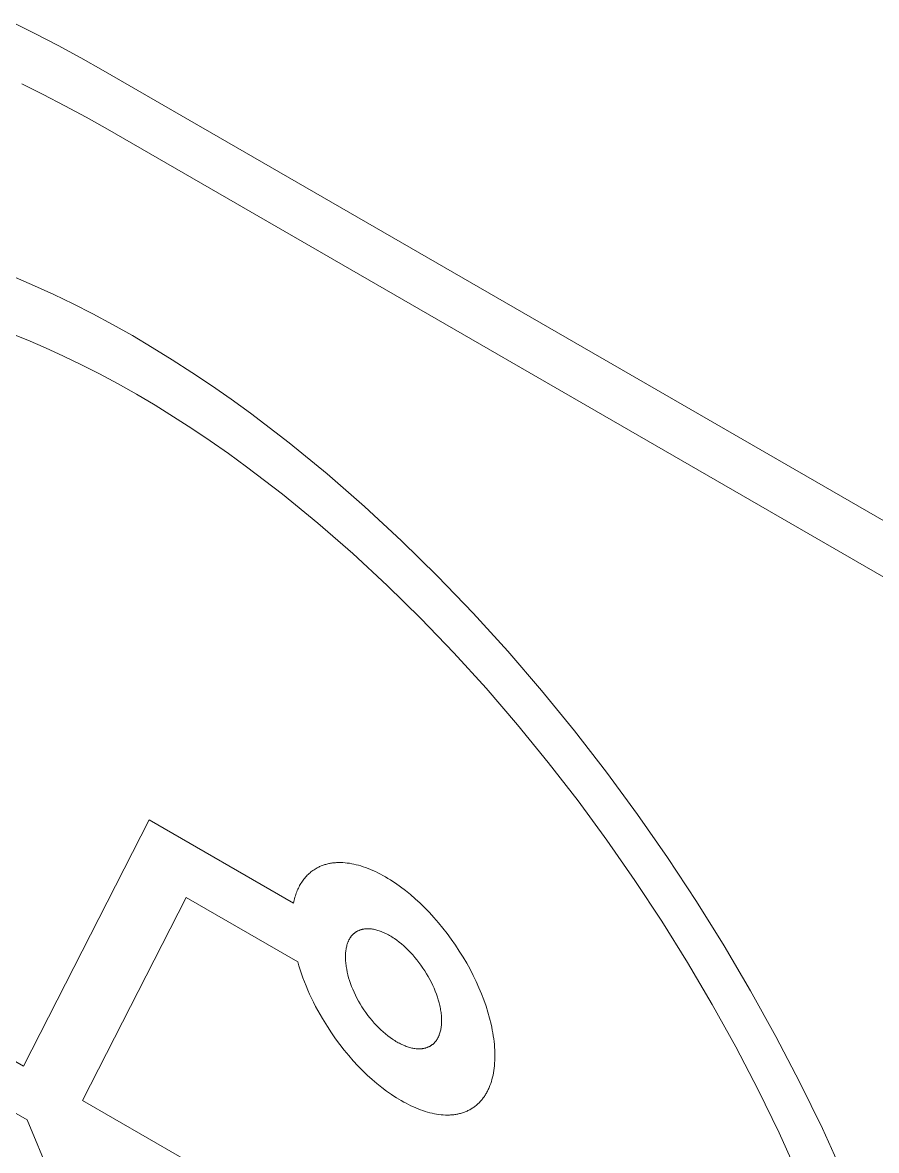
# Model space of a CAD drawing. Header units: inches. Extents: x -8 to 201, y -1 to 136.
# Drawn here: x 159.428 to 159.947, y 62.655 to 63.342 of the extents above; entities that cross this region are included whole.
import ezdxf

# ---------------------------------------------------------------- set-up
doc = ezdxf.new("R2010")
doc.units = ezdxf.units.IN
doc.layers.add('ZANO_R', color=7, linetype='Continuous', lineweight=0)

msp = doc.modelspace()

# ---------------------------------------------------------------- linework, layer by layer
at = {"layer": 'ZANO_R'}
for p, q in [((159.43593, 63.33484), (159.42205, 63.34169)), ((159.44973, 63.32769), (159.43593, 63.33484)), ((159.46346, 63.32025), (159.44973, 63.32769)), ((159.47709, 63.31254), (159.46346, 63.32025)), ((162.42298, 61.61173), (159.47709, 63.31254)), ((159.42749, 63.30436), (159.44063, 63.29787)), ((159.44063, 63.29787), (159.45371, 63.2911)), ((159.45371, 63.2911), (159.46671, 63.28405)), ((159.46671, 63.28405), (159.47963, 63.27675)), ((159.47963, 63.27675), (162.42552, 61.57594)), ((159.4353, 63.18151), (159.42373, 63.18645)), ((159.44699, 63.1762), (159.4353, 63.18151)), ((159.45879, 63.17051), (159.44699, 63.1762)), ((159.47069, 63.16444), (159.45879, 63.17051)), ((159.48269, 63.158), (159.47069, 63.16444)), ((159.49479, 63.15118), (159.48269, 63.158)), ((159.42047, 63.15259), (159.43114, 63.14833)), ((159.50692, 63.14401), (159.49479, 63.15118)), ((159.43114, 63.14833), (159.44192, 63.14373)), ((159.44192, 63.14373), (159.45281, 63.13878)), ((159.519, 63.13655), (159.50692, 63.14401)), ((159.45281, 63.13878), (159.46379, 63.13348)), ((159.53102, 63.1288), (159.519, 63.13655)), ((159.46379, 63.13348), (159.47488, 63.12783)), ((159.54298, 63.12077), (159.53102, 63.1288)), ((159.47488, 63.12783), (159.48606, 63.12183)), ((159.48606, 63.12183), (159.49733, 63.11548)), ((159.49733, 63.11548), (159.50862, 63.1088)), ((159.55488, 63.11247), (159.54298, 63.12077)), ((159.50862, 63.1088), (159.51987, 63.10186)), ((159.56672, 63.1039), (159.55488, 63.11247)), ((159.51987, 63.10186), (159.53106, 63.09464)), ((159.59017, 63.08596), (159.56672, 63.1039)), ((159.53106, 63.09464), (159.54221, 63.08716)), ((159.54221, 63.08716), (159.55329, 63.07943)), ((159.61331, 63.06703), (159.59017, 63.08596)), ((159.55329, 63.07943), (159.56431, 63.07144)), ((159.56431, 63.07144), (159.58615, 63.05474)), ((159.6361, 63.04714), (159.61331, 63.06703)), ((159.58615, 63.05474), (159.6077, 63.03711)), ((159.65851, 63.02635), (159.6361, 63.04714)), ((159.6077, 63.03711), (159.62893, 63.01859)), ((159.68051, 63.00471), (159.65851, 63.02635)), ((159.62893, 63.01859), (159.6498, 62.99923)), ((159.6498, 62.99923), (159.67029, 62.97907)), ((159.70207, 62.98227), (159.68051, 63.00471)), ((159.67029, 62.97907), (159.69037, 62.95817)), ((159.72316, 62.95907), (159.70207, 62.98227)), ((159.69037, 62.95817), (159.71, 62.93657)), ((159.74373, 62.93517), (159.72316, 62.95907)), ((159.71, 62.93657), (159.72917, 62.91431)), ((159.76377, 62.91063), (159.74373, 62.93517)), ((159.72917, 62.91431), (159.74783, 62.89145)), ((159.78323, 62.88547), (159.76377, 62.91063)), ((159.74783, 62.89145), (159.76596, 62.86802)), ((159.80209, 62.85977), (159.78323, 62.88547)), ((159.76596, 62.86802), (159.78352, 62.84408)), ((159.50504, 62.85658), (159.42851, 62.70654)), ((159.59284, 62.80588), (159.50504, 62.85658)), ((159.82032, 62.83357), (159.80209, 62.85977)), ((159.78352, 62.84408), (159.8005, 62.81968)), ((159.83788, 62.80691), (159.82032, 62.83357)), ((159.60595, 62.8266), (159.6053, 62.82619)), ((159.60661, 62.82699), (159.60595, 62.8266)), ((159.60712, 62.82727), (159.60661, 62.82699)), ((159.60763, 62.82754), (159.60712, 62.82727)), ((159.60814, 62.8278), (159.60763, 62.82754)), ((159.60867, 62.82805), (159.60814, 62.8278)), ((159.6092, 62.82828), (159.60867, 62.82805)), ((159.60973, 62.82851), (159.6092, 62.82828)), ((159.61027, 62.82872), (159.60973, 62.82851)), ((159.61082, 62.82892), (159.61027, 62.82872)), ((159.61137, 62.82911), (159.61082, 62.82892)), ((159.61193, 62.82928), (159.61137, 62.82911)), ((159.61249, 62.82945), (159.61193, 62.82928)), ((159.61306, 62.8296), (159.61249, 62.82945)), ((159.61364, 62.82975), (159.61306, 62.8296)), ((159.61422, 62.82988), (159.61364, 62.82975)), ((159.6148, 62.83), (159.61422, 62.82988)), ((159.61539, 62.83011), (159.6148, 62.83)), ((159.61599, 62.8302), (159.61539, 62.83011)), ((159.61659, 62.83029), (159.61599, 62.8302)), ((159.6172, 62.83036), (159.61659, 62.83029)), ((159.61781, 62.83042), (159.6172, 62.83036)), ((159.61842, 62.83047), (159.61781, 62.83042)), ((159.61905, 62.83051), (159.61842, 62.83047)), ((159.61967, 62.83054), (159.61905, 62.83051)), ((159.6203, 62.83055), (159.61967, 62.83054)), ((159.62094, 62.83056), (159.6203, 62.83055)), ((159.62158, 62.83055), (159.62094, 62.83056)), ((159.62222, 62.83053), (159.62158, 62.83055)), ((159.62287, 62.8305), (159.62222, 62.83053)), ((159.62418, 62.8304), (159.62287, 62.8305)), ((159.62551, 62.83026), (159.62418, 62.8304)), ((159.62686, 62.83007), (159.62551, 62.83026)), ((159.62822, 62.82984), (159.62686, 62.83007)), ((159.6296, 62.82956), (159.62822, 62.82984)), ((159.63099, 62.82924), (159.6296, 62.82956)), ((159.6324, 62.82887), (159.63099, 62.82924)), ((159.63382, 62.82845), (159.6324, 62.82887)), ((159.63525, 62.82799), (159.63382, 62.82845)), ((159.6367, 62.82748), (159.63525, 62.82799)), ((159.63817, 62.82693), (159.6367, 62.82748)), ((159.63964, 62.82633), (159.63817, 62.82693)), ((159.59869, 62.81986), (159.59823, 62.81922)), ((159.59916, 62.82048), (159.59869, 62.81986)), ((159.59964, 62.82109), (159.59916, 62.82048)), ((159.60014, 62.82168), (159.59964, 62.82109)), ((159.60066, 62.82225), (159.60014, 62.82168)), ((159.60119, 62.8228), (159.60066, 62.82225)), ((159.60173, 62.82334), (159.60119, 62.8228)), ((159.60229, 62.82386), (159.60173, 62.82334)), ((159.60286, 62.82436), (159.60229, 62.82386)), ((159.60345, 62.82484), (159.60286, 62.82436)), ((159.60406, 62.82531), (159.60345, 62.82484)), ((159.60467, 62.82576), (159.60406, 62.82531)), ((159.6053, 62.82619), (159.60467, 62.82576)), ((159.64113, 62.82569), (159.63964, 62.82633)), ((159.64262, 62.825), (159.64113, 62.82569)), ((159.64413, 62.82427), (159.64262, 62.825)), ((159.64565, 62.82349), (159.64413, 62.82427)), ((159.64718, 62.82267), (159.64565, 62.82349)), ((159.64872, 62.8218), (159.64718, 62.82267)), ((159.65026, 62.82089), (159.64872, 62.8218)), ((159.6518, 62.81995), (159.65026, 62.82089)), ((159.65333, 62.81896), (159.6518, 62.81995)), ((159.59514, 62.81351), (159.59482, 62.81272)), ((159.59547, 62.81428), (159.59514, 62.81351)), ((159.59582, 62.81503), (159.59547, 62.81428)), ((159.59618, 62.81577), (159.59582, 62.81503)), ((159.59656, 62.81649), (159.59618, 62.81577)), ((159.59696, 62.8172), (159.59656, 62.81649)), ((159.59737, 62.81789), (159.59696, 62.8172)), ((159.59779, 62.81856), (159.59737, 62.81789)), ((159.59823, 62.81922), (159.59779, 62.81856)), ((159.65486, 62.81794), (159.65333, 62.81896)), ((159.6579, 62.81579), (159.65486, 62.81794)), ((159.66092, 62.81351), (159.6579, 62.81579)), ((159.66391, 62.81108), (159.66092, 62.81351)), ((159.8005, 62.81968), (159.81685, 62.79485)), ((159.46456, 62.68574), (159.52759, 62.80932)), ((159.52759, 62.80932), (159.59537, 62.77019)), ((159.59303, 62.80679), (159.59284, 62.80588)), ((159.59324, 62.80768), (159.59303, 62.80679)), ((159.59346, 62.80856), (159.59324, 62.80768)), ((159.5937, 62.80942), (159.59346, 62.80856)), ((159.59396, 62.81027), (159.5937, 62.80942)), ((159.59423, 62.8111), (159.59396, 62.81027)), ((159.59452, 62.81192), (159.59423, 62.8111)), ((159.59482, 62.81272), (159.59452, 62.81192)), ((159.66687, 62.80853), (159.66391, 62.81108)), ((159.66979, 62.80585), (159.66687, 62.80853)), ((159.85473, 62.77986), (159.83788, 62.80691)), ((159.67266, 62.80304), (159.66979, 62.80585)), ((159.6755, 62.80012), (159.67266, 62.80304)), ((159.67828, 62.79708), (159.6755, 62.80012)), ((159.68101, 62.79393), (159.67828, 62.79708)), ((159.68368, 62.79068), (159.68101, 62.79393)), ((159.81685, 62.79485), (159.83255, 62.76965)), ((159.62761, 62.78523), (159.62777, 62.78546)), ((159.62777, 62.78546), (159.62794, 62.78568)), ((159.62794, 62.78568), (159.62811, 62.7859)), ((159.62811, 62.7859), (159.62829, 62.78611)), ((159.62829, 62.78611), (159.62847, 62.78632)), ((159.62847, 62.78632), (159.62866, 62.78652)), ((159.62866, 62.78652), (159.62885, 62.78672)), ((159.62885, 62.78672), (159.62905, 62.78691)), ((159.62905, 62.78691), (159.62925, 62.7871)), ((159.62925, 62.7871), (159.62945, 62.78729)), ((159.62945, 62.78729), (159.62966, 62.78746)), ((159.62966, 62.78746), (159.62987, 62.78764)), ((159.62987, 62.78764), (159.63009, 62.7878)), ((159.63009, 62.7878), (159.63031, 62.78796)), ((159.63031, 62.78796), (159.63053, 62.78812)), ((159.63053, 62.78812), (159.63076, 62.78827)), ((159.63076, 62.78827), (159.631, 62.78841)), ((159.631, 62.78841), (159.63124, 62.78855)), ((159.63124, 62.78855), (159.63148, 62.78869)), ((159.63148, 62.78869), (159.63172, 62.78882)), ((159.63172, 62.78882), (159.63196, 62.78894)), ((159.63196, 62.78894), (159.63221, 62.78906)), ((159.63221, 62.78906), (159.63246, 62.78918)), ((159.63246, 62.78918), (159.63272, 62.78928)), ((159.63272, 62.78928), (159.63298, 62.78938)), ((159.63298, 62.78938), (159.63324, 62.78948)), ((159.63324, 62.78948), (159.6335, 62.78957)), ((159.6335, 62.78957), (159.63376, 62.78966)), ((159.63376, 62.78966), (159.63403, 62.78974)), ((159.63403, 62.78974), (159.6343, 62.78981)), ((159.6343, 62.78981), (159.63458, 62.78988)), ((159.63458, 62.78988), (159.63485, 62.78994)), ((159.63485, 62.78994), (159.63513, 62.79)), ((159.63513, 62.79), (159.63541, 62.79005)), ((159.63541, 62.79005), (159.63569, 62.7901)), ((159.63569, 62.7901), (159.63598, 62.79014)), ((159.63598, 62.79014), (159.63627, 62.79017)), ((159.63627, 62.79017), (159.63656, 62.7902)), ((159.63656, 62.7902), (159.63685, 62.79023)), ((159.63685, 62.79023), (159.63715, 62.79025)), ((159.63715, 62.79025), (159.63744, 62.79026)), ((159.63744, 62.79026), (159.63774, 62.79027)), ((159.63774, 62.79027), (159.63805, 62.79027)), ((159.63805, 62.79027), (159.63835, 62.79027)), ((159.63835, 62.79027), (159.63866, 62.79026)), ((159.63866, 62.79026), (159.63897, 62.79025)), ((159.63897, 62.79025), (159.63959, 62.7902)), ((159.63959, 62.7902), (159.64022, 62.79013)), ((159.64022, 62.79013), (159.64086, 62.79005)), ((159.64086, 62.79005), (159.64151, 62.78994)), ((159.64151, 62.78994), (159.64216, 62.7898)), ((159.64216, 62.7898), (159.64283, 62.78965)), ((159.64283, 62.78965), (159.6435, 62.78947)), ((159.6435, 62.78947), (159.64417, 62.78928)), ((159.64417, 62.78928), (159.64485, 62.78906)), ((159.64485, 62.78906), (159.64554, 62.78882)), ((159.64554, 62.78882), (159.64624, 62.78856)), ((159.64624, 62.78856), (159.64694, 62.78827)), ((159.64694, 62.78827), (159.64764, 62.78797)), ((159.64764, 62.78797), (159.64836, 62.78764)), ((159.64836, 62.78764), (159.64907, 62.78729)), ((159.64907, 62.78729), (159.64979, 62.78692)), ((159.64979, 62.78692), (159.65052, 62.78653)), ((159.65052, 62.78653), (159.65125, 62.78612)), ((159.65125, 62.78612), (159.65198, 62.78569)), ((159.65198, 62.78569), (159.65271, 62.78524)), ((159.68628, 62.78733), (159.68368, 62.79068)), ((159.68882, 62.78388), (159.68628, 62.78733)), ((159.62491, 62.77846), (159.62504, 62.77911)), ((159.62504, 62.77911), (159.62519, 62.77975)), ((159.62519, 62.77975), (159.62535, 62.78037)), ((159.62535, 62.78037), (159.62554, 62.78097)), ((159.62554, 62.78097), (159.62574, 62.78157)), ((159.62574, 62.78157), (159.62584, 62.78185)), ((159.62584, 62.78185), (159.62595, 62.78214)), ((159.62595, 62.78214), (159.62607, 62.78242)), ((159.62607, 62.78242), (159.62619, 62.7827)), ((159.62619, 62.7827), (159.62631, 62.78297)), ((159.62631, 62.78297), (159.62644, 62.78324)), ((159.62644, 62.78324), (159.62657, 62.7835)), ((159.62657, 62.7835), (159.6267, 62.78376)), ((159.6267, 62.78376), (159.62684, 62.78402)), ((159.62684, 62.78402), (159.62699, 62.78427)), ((159.62699, 62.78427), (159.62714, 62.78452)), ((159.62714, 62.78452), (159.62729, 62.78476)), ((159.62729, 62.78476), (159.62744, 62.785)), ((159.62744, 62.785), (159.62761, 62.78523)), ((159.65271, 62.78524), (159.65344, 62.78477)), ((159.65344, 62.78477), (159.65417, 62.78428)), ((159.65417, 62.78428), (159.65562, 62.78326)), ((159.65562, 62.78326), (159.65705, 62.78217)), ((159.65705, 62.78217), (159.65847, 62.78102)), ((159.65847, 62.78102), (159.65988, 62.7798)), ((159.65988, 62.7798), (159.66127, 62.77852)), ((159.69129, 62.78033), (159.68882, 62.78388)), ((159.69368, 62.7767), (159.69129, 62.78033)), ((159.87086, 62.75245), (159.85473, 62.77986)), ((159.62444, 62.77353), (159.62446, 62.77427)), ((159.62444, 62.77278), (159.62444, 62.77353)), ((159.62445, 62.77202), (159.62444, 62.77278)), ((159.62449, 62.77125), (159.62445, 62.77202)), ((159.62446, 62.77427), (159.62449, 62.775)), ((159.62449, 62.775), (159.62454, 62.77572)), ((159.62454, 62.77572), (159.62461, 62.77642)), ((159.62461, 62.77642), (159.62469, 62.77711)), ((159.62469, 62.77711), (159.62479, 62.77779)), ((159.62479, 62.77779), (159.62491, 62.77846)), ((159.66127, 62.77852), (159.66264, 62.77718)), ((159.66264, 62.77718), (159.66399, 62.77579)), ((159.66399, 62.77579), (159.66531, 62.77434)), ((159.66531, 62.77434), (159.66661, 62.77285)), ((159.66661, 62.77285), (159.66789, 62.7713)), ((159.69598, 62.77302), (159.69368, 62.7767)), ((159.69816, 62.76931), (159.69598, 62.77302)), ((159.59537, 62.77019), (159.59607, 62.76775)), ((159.59607, 62.76775), (159.59683, 62.76531)), ((159.59683, 62.76531), (159.59765, 62.76285)), ((159.62453, 62.77046), (159.62449, 62.77125)), ((159.6246, 62.76967), (159.62453, 62.77046)), ((159.62468, 62.76887), (159.6246, 62.76967)), ((159.62478, 62.76806), (159.62468, 62.76887)), ((159.62489, 62.76725), (159.62478, 62.76806)), ((159.62502, 62.76642), (159.62489, 62.76725)), ((159.62516, 62.76559), (159.62502, 62.76642)), ((159.6255, 62.7639), (159.62516, 62.76559)), ((159.66789, 62.7713), (159.66913, 62.7697)), ((159.66913, 62.7697), (159.67034, 62.76806)), ((159.67034, 62.76806), (159.67151, 62.76637)), ((159.67151, 62.76637), (159.67265, 62.76464)), ((159.70021, 62.76559), (159.69816, 62.76931)), ((159.70215, 62.76185), (159.70021, 62.76559)), ((159.83255, 62.76965), (159.84757, 62.74413)), ((159.59765, 62.76285), (159.59853, 62.76038)), ((159.59853, 62.76038), (159.59946, 62.75791)), ((159.6259, 62.7622), (159.6255, 62.7639)), ((159.62637, 62.76047), (159.6259, 62.7622)), ((159.6269, 62.75872), (159.62637, 62.76047)), ((159.62749, 62.75696), (159.6269, 62.75872)), ((159.67265, 62.76464), (159.67374, 62.76289)), ((159.67374, 62.76289), (159.67478, 62.76113)), ((159.67478, 62.76113), (159.67575, 62.75936)), ((159.67575, 62.75936), (159.67667, 62.75758)), ((159.70396, 62.75811), (159.70215, 62.76185)), ((159.70564, 62.75437), (159.70396, 62.75811)), ((159.59946, 62.75791), (159.60046, 62.75543)), ((159.60046, 62.75543), (159.60151, 62.75294)), ((159.60151, 62.75294), (159.60262, 62.75046)), ((159.62815, 62.75518), (159.62749, 62.75696)), ((159.62887, 62.7534), (159.62815, 62.75518)), ((159.62965, 62.75162), (159.62887, 62.7534)), ((159.63049, 62.74983), (159.62965, 62.75162)), ((159.67667, 62.75758), (159.67753, 62.7558)), ((159.67753, 62.7558), (159.67834, 62.75402)), ((159.67834, 62.75402), (159.67908, 62.75225)), ((159.67908, 62.75225), (159.67976, 62.75047)), ((159.7072, 62.75064), (159.70564, 62.75437)), ((159.88622, 62.72474), (159.87086, 62.75245)), ((159.60262, 62.75046), (159.60378, 62.74797)), ((159.60378, 62.74797), (159.605, 62.74549)), ((159.605, 62.74549), (159.60627, 62.743)), ((159.63139, 62.74805), (159.63049, 62.74983)), ((159.63236, 62.74627), (159.63139, 62.74805)), ((159.63338, 62.7445), (159.63236, 62.74627)), ((159.63447, 62.74274), (159.63338, 62.7445)), ((159.67976, 62.75047), (159.68037, 62.74871)), ((159.68037, 62.74871), (159.68092, 62.74696)), ((159.68092, 62.74696), (159.68141, 62.74522)), ((159.68141, 62.74522), (159.68184, 62.74349)), ((159.70863, 62.74691), (159.7072, 62.75064)), ((159.70993, 62.7432), (159.70863, 62.74691)), ((159.42851, 62.70654), (159.36407, 62.74375)), ((159.60627, 62.743), (159.6076, 62.74052)), ((159.6076, 62.74052), (159.60898, 62.73805)), ((159.60898, 62.73805), (159.61042, 62.73559)), ((159.63564, 62.74097), (159.63447, 62.74274)), ((159.63685, 62.73924), (159.63564, 62.74097)), ((159.63809, 62.73757), (159.63685, 62.73924)), ((159.63935, 62.73596), (159.63809, 62.73757)), ((159.68184, 62.74349), (159.68202, 62.74263)), ((159.68202, 62.74263), (159.68219, 62.74178)), ((159.68219, 62.74178), (159.68234, 62.74094)), ((159.68234, 62.74094), (159.68248, 62.7401)), ((159.68248, 62.7401), (159.6826, 62.73926)), ((159.6826, 62.73926), (159.6827, 62.73844)), ((159.6827, 62.73844), (159.68278, 62.73761)), ((159.68278, 62.73761), (159.68285, 62.7368)), ((159.71109, 62.73951), (159.70993, 62.7432)), ((159.71211, 62.73585), (159.71109, 62.73951)), ((159.84757, 62.74413), (159.86188, 62.71832)), ((159.61042, 62.73559), (159.61344, 62.73068)), ((159.61344, 62.73068), (159.61591, 62.72695)), ((159.64065, 62.73439), (159.63935, 62.73596)), ((159.64196, 62.73289), (159.64065, 62.73439)), ((159.6433, 62.73144), (159.64196, 62.73289)), ((159.64466, 62.73006), (159.6433, 62.73144)), ((159.68274, 62.73075), (159.68265, 62.73006)), ((159.68281, 62.73146), (159.68274, 62.73075)), ((159.68287, 62.73218), (159.68281, 62.73146)), ((159.68285, 62.7368), (159.6829, 62.73599)), ((159.68291, 62.73291), (159.68287, 62.73218)), ((159.6829, 62.73599), (159.68293, 62.7352)), ((159.68294, 62.73366), (159.68291, 62.73291)), ((159.68293, 62.7352), (159.68294, 62.73443)), ((159.68294, 62.73443), (159.68294, 62.73366)), ((159.713, 62.73222), (159.71211, 62.73585)), ((159.71339, 62.73043), (159.713, 62.73222)), ((159.61591, 62.72695), (159.61844, 62.72333)), ((159.64603, 62.72873), (159.64466, 62.73006)), ((159.64741, 62.72747), (159.64603, 62.72873)), ((159.64881, 62.72628), (159.64741, 62.72747)), ((159.65021, 62.72515), (159.64881, 62.72628)), ((159.65162, 62.72409), (159.65021, 62.72515)), ((159.65303, 62.7231), (159.65162, 62.72409)), ((159.68064, 62.72378), (159.6805, 62.72352)), ((159.68078, 62.72403), (159.68064, 62.72378)), ((159.68091, 62.7243), (159.68078, 62.72403)), ((159.68104, 62.72456), (159.68091, 62.7243)), ((159.68117, 62.72483), (159.68104, 62.72456)), ((159.68129, 62.72511), (159.68117, 62.72483)), ((159.6814, 62.72539), (159.68129, 62.72511)), ((159.68152, 62.72567), (159.6814, 62.72539)), ((159.68173, 62.72625), (159.68152, 62.72567)), ((159.68192, 62.72684), (159.68173, 62.72625)), ((159.6821, 62.72746), (159.68192, 62.72684)), ((159.68226, 62.72808), (159.6821, 62.72746)), ((159.68241, 62.72873), (159.68226, 62.72808)), ((159.68254, 62.72939), (159.68241, 62.72873)), ((159.68265, 62.73006), (159.68254, 62.72939)), ((159.71375, 62.72864), (159.71339, 62.73043)), ((159.71407, 62.72686), (159.71375, 62.72864)), ((159.71435, 62.72509), (159.71407, 62.72686)), ((159.7146, 62.72334), (159.71435, 62.72509)), ((159.90079, 62.69678), (159.88622, 62.72474)), ((159.61844, 62.72333), (159.62104, 62.71981)), ((159.62104, 62.71981), (159.6237, 62.71641)), ((159.65374, 62.72263), (159.65303, 62.7231)), ((159.65445, 62.72217), (159.65374, 62.72263)), ((159.65515, 62.72174), (159.65445, 62.72217)), ((159.65585, 62.72133), (159.65515, 62.72174)), ((159.65656, 62.72093), (159.65585, 62.72133)), ((159.65726, 62.72055), (159.65656, 62.72093)), ((159.65796, 62.72019), (159.65726, 62.72055)), ((159.65865, 62.71985), (159.65796, 62.72019)), ((159.65935, 62.71953), (159.65865, 62.71985)), ((159.66004, 62.71923), (159.65935, 62.71953)), ((159.66073, 62.71895), (159.66004, 62.71923)), ((159.66141, 62.71869), (159.66073, 62.71895)), ((159.66209, 62.71844), (159.66141, 62.71869)), ((159.66277, 62.71822), (159.66209, 62.71844)), ((159.66344, 62.71802), (159.66277, 62.71822)), ((159.66411, 62.71784), (159.66344, 62.71802)), ((159.66477, 62.71768), (159.66411, 62.71784)), ((159.66543, 62.71754), (159.66477, 62.71768)), ((159.66608, 62.71742), (159.66543, 62.71754)), ((159.66672, 62.71733), (159.66608, 62.71742)), ((159.66736, 62.71725), (159.66672, 62.71733)), ((159.66799, 62.7172), (159.66736, 62.71725)), ((159.66861, 62.71717), (159.66799, 62.7172)), ((159.66892, 62.71716), (159.66861, 62.71717)), ((159.66923, 62.71716), (159.66892, 62.71716)), ((159.66953, 62.71716), (159.66923, 62.71716)), ((159.66983, 62.71717), (159.66953, 62.71716)), ((159.67013, 62.71719), (159.66983, 62.71717)), ((159.67043, 62.71721), (159.67013, 62.71719)), ((159.67073, 62.71723), (159.67043, 62.71721)), ((159.67102, 62.71726), (159.67073, 62.71723)), ((159.67132, 62.7173), (159.67102, 62.71726)), ((159.67161, 62.71735), (159.67132, 62.7173)), ((159.67189, 62.71739), (159.67161, 62.71735)), ((159.67218, 62.71745), (159.67189, 62.71739)), ((159.67246, 62.71751), (159.67218, 62.71745)), ((159.67274, 62.71758), (159.67246, 62.71751)), ((159.67302, 62.71765), (159.67274, 62.71758)), ((159.6733, 62.71773), (159.67302, 62.71765)), ((159.67357, 62.71781), (159.6733, 62.71773)), ((159.67384, 62.7179), (159.67357, 62.71781)), ((159.67411, 62.718), (159.67384, 62.7179)), ((159.67437, 62.7181), (159.67411, 62.718)), ((159.67463, 62.71821), (159.67437, 62.7181)), ((159.67489, 62.71832), (159.67463, 62.71821)), ((159.67515, 62.71844), (159.67489, 62.71832)), ((159.6754, 62.71857), (159.67515, 62.71844)), ((159.67566, 62.7187), (159.6754, 62.71857)), ((159.6759, 62.71884), (159.67566, 62.7187)), ((159.67614, 62.71898), (159.6759, 62.71884)), ((159.67637, 62.71912), (159.67614, 62.71898)), ((159.6766, 62.71927), (159.67637, 62.71912)), ((159.67683, 62.71943), (159.6766, 62.71927)), ((159.67705, 62.71959), (159.67683, 62.71943)), ((159.67727, 62.71975), (159.67705, 62.71959)), ((159.67748, 62.71992), (159.67727, 62.71975)), ((159.67769, 62.72009), (159.67748, 62.71992)), ((159.67789, 62.72027), (159.67769, 62.72009)), ((159.6781, 62.72046), (159.67789, 62.72027)), ((159.67829, 62.72065), (159.6781, 62.72046)), ((159.67849, 62.72084), (159.67829, 62.72065)), ((159.67868, 62.72104), (159.67849, 62.72084)), ((159.67886, 62.72124), (159.67868, 62.72104)), ((159.67904, 62.72145), (159.67886, 62.72124)), ((159.67922, 62.72166), (159.67904, 62.72145)), ((159.6794, 62.72188), (159.67922, 62.72166)), ((159.67957, 62.7221), (159.6794, 62.72188)), ((159.67973, 62.72232), (159.67957, 62.7221)), ((159.67989, 62.72256), (159.67973, 62.72232)), ((159.68005, 62.72279), (159.67989, 62.72256)), ((159.6802, 62.72303), (159.68005, 62.72279)), ((159.68035, 62.72327), (159.6802, 62.72303)), ((159.6805, 62.72352), (159.68035, 62.72327)), ((159.71482, 62.7216), (159.7146, 62.72334)), ((159.71499, 62.71987), (159.71482, 62.7216)), ((159.71513, 62.71816), (159.71499, 62.71987)), ((159.71523, 62.71647), (159.71513, 62.71816)), ((159.86188, 62.71832), (159.87544, 62.69228)), ((159.36601, 62.71133), (159.43087, 62.67389)), ((159.6237, 62.71641), (159.62642, 62.71313)), ((159.62642, 62.71313), (159.62919, 62.70996)), ((159.62919, 62.70996), (159.632, 62.70693)), ((159.71518, 62.70846), (159.71527, 62.71)), ((159.7153, 62.71481), (159.71523, 62.71647)), ((159.71527, 62.71), (159.71531, 62.71157)), ((159.71532, 62.71318), (159.7153, 62.71481)), ((159.71531, 62.71157), (159.71532, 62.71318)), ((159.632, 62.70693), (159.63485, 62.70401)), ((159.63485, 62.70401), (159.63773, 62.70123)), ((159.71447, 62.70259), (159.7147, 62.70401)), ((159.7147, 62.70401), (159.7149, 62.70546)), ((159.7149, 62.70546), (159.71506, 62.70694)), ((159.71506, 62.70694), (159.71518, 62.70846)), ((159.63773, 62.70123), (159.64064, 62.69858)), ((159.64064, 62.69858), (159.64357, 62.69607)), ((159.71278, 62.696), (159.71319, 62.69725)), ((159.71319, 62.69725), (159.71356, 62.69854)), ((159.71356, 62.69854), (159.7139, 62.69985)), ((159.7139, 62.69985), (159.71421, 62.70121)), ((159.71421, 62.70121), (159.71447, 62.70259)), ((159.91453, 62.66862), (159.90079, 62.69678)), ((159.64357, 62.69607), (159.64652, 62.69369)), ((159.64652, 62.69369), (159.64948, 62.69146)), ((159.64948, 62.69146), (159.65245, 62.68938)), ((159.65245, 62.68938), (159.65393, 62.68839)), ((159.70958, 62.68924), (159.70989, 62.68975)), ((159.70989, 62.68975), (159.7102, 62.69027)), ((159.7102, 62.69027), (159.71049, 62.6908)), ((159.71049, 62.6908), (159.71078, 62.69134)), ((159.71078, 62.69134), (159.71106, 62.6919)), ((159.71106, 62.6919), (159.71133, 62.69245)), ((159.71133, 62.69245), (159.71159, 62.69302)), ((159.71159, 62.69302), (159.71185, 62.6936)), ((159.71185, 62.6936), (159.71209, 62.69419)), ((159.71209, 62.69419), (159.71233, 62.69478)), ((159.71233, 62.69478), (159.71278, 62.696)), ((159.87544, 62.69228), (159.88824, 62.66605)), ((159.78616, 62.50006), (159.46456, 62.68574)), ((159.65393, 62.68839), (159.65542, 62.68744)), ((159.65542, 62.68744), (159.6569, 62.68653)), ((159.6569, 62.68653), (159.65838, 62.68566)), ((159.65838, 62.68566), (159.65985, 62.68482)), ((159.65985, 62.68482), (159.66133, 62.68403)), ((159.66133, 62.68403), (159.6628, 62.68327)), ((159.6628, 62.68327), (159.66426, 62.68256)), ((159.66426, 62.68256), (159.66572, 62.68188)), ((159.70339, 62.68233), (159.70384, 62.68269)), ((159.70384, 62.68269), (159.70428, 62.68305)), ((159.70428, 62.68305), (159.70472, 62.68343)), ((159.70472, 62.68343), (159.70514, 62.68382)), ((159.70514, 62.68382), (159.70556, 62.68422)), ((159.70556, 62.68422), (159.70596, 62.68462)), ((159.70596, 62.68462), (159.70636, 62.68504)), ((159.70636, 62.68504), (159.70675, 62.68547)), ((159.70675, 62.68547), (159.70714, 62.68591)), ((159.70714, 62.68591), (159.70751, 62.68635)), ((159.70751, 62.68635), (159.70788, 62.68681)), ((159.70788, 62.68681), (159.70823, 62.68728)), ((159.70823, 62.68728), (159.70858, 62.68775)), ((159.70858, 62.68775), (159.70892, 62.68824)), ((159.70892, 62.68824), (159.70925, 62.68873)), ((159.70925, 62.68873), (159.70958, 62.68924)), ((159.66572, 62.68188), (159.66717, 62.68125)), ((159.66717, 62.68125), (159.66862, 62.68066)), ((159.66862, 62.68066), (159.67006, 62.68011)), ((159.67006, 62.68011), (159.67149, 62.6796)), ((159.67149, 62.6796), (159.67291, 62.67913)), ((159.67291, 62.67913), (159.67432, 62.67871)), ((159.67432, 62.67871), (159.67572, 62.67833)), ((159.67572, 62.67833), (159.67711, 62.67799)), ((159.67711, 62.67799), (159.67849, 62.6777)), ((159.67849, 62.6777), (159.67986, 62.67745)), ((159.67986, 62.67745), (159.68121, 62.67725)), ((159.68121, 62.67725), (159.68255, 62.67709)), ((159.68255, 62.67709), (159.68387, 62.67698)), ((159.68387, 62.67698), (159.68518, 62.67691)), ((159.68518, 62.67691), (159.68583, 62.67689)), ((159.68583, 62.67689), (159.68648, 62.67689)), ((159.68648, 62.67689), (159.68712, 62.6769)), ((159.68712, 62.6769), (159.68776, 62.67691)), ((159.68776, 62.67691), (159.68839, 62.67695)), ((159.68839, 62.67695), (159.68902, 62.67699)), ((159.68902, 62.67699), (159.68964, 62.67704)), ((159.68964, 62.67704), (159.69026, 62.67711)), ((159.69026, 62.67711), (159.69087, 62.67719)), ((159.69087, 62.67719), (159.69148, 62.67728)), ((159.69148, 62.67728), (159.69209, 62.67738)), ((159.69209, 62.67738), (159.69269, 62.6775)), ((159.69269, 62.6775), (159.69328, 62.67762)), ((159.69328, 62.67762), (159.69387, 62.67776)), ((159.69387, 62.67776), (159.69446, 62.67791)), ((159.69446, 62.67791), (159.69504, 62.67808)), ((159.69504, 62.67808), (159.69561, 62.67825)), ((159.69561, 62.67825), (159.69618, 62.67844)), ((159.69618, 62.67844), (159.69675, 62.67864)), ((159.69675, 62.67864), (159.6973, 62.67886)), ((159.6973, 62.67886), (159.69786, 62.67908)), ((159.69786, 62.67908), (159.6984, 62.67932)), ((159.6984, 62.67932), (159.69894, 62.67957)), ((159.69894, 62.67957), (159.69948, 62.67984)), ((159.69948, 62.67984), (159.70001, 62.68011)), ((159.70001, 62.68011), (159.70053, 62.6804)), ((159.70053, 62.6804), (159.70103, 62.6807)), ((159.70103, 62.6807), (159.70152, 62.681)), ((159.70152, 62.681), (159.702, 62.68132)), ((159.702, 62.68132), (159.70247, 62.68165)), ((159.70247, 62.68165), (159.70294, 62.68198)), ((159.70294, 62.68198), (159.70339, 62.68233)), ((159.43087, 62.67389), (159.53681, 62.41893)), ((159.88824, 62.66605), (159.90023, 62.63969)), ((159.9274, 62.64031), (159.91453, 62.66862))]:
    msp.add_line(p, q, dxfattribs=at)

doc.saveas('drawing.dxf')
